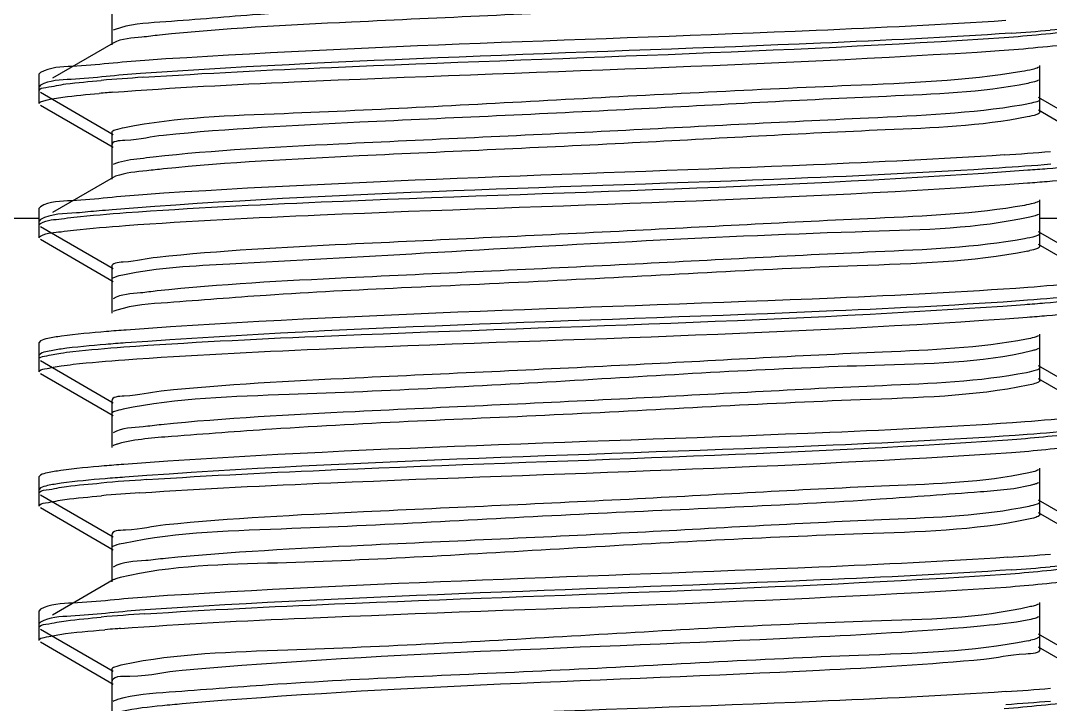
# Model space of a CAD drawing. Extents: x -427546 to -314919, y 698702 to 968782.
# Drawn here: x -414913.5 to -414799.3, y 912711.1 to 912786.9 of the extents above; entities that cross this region are included whole.
import ezdxf

# ---------------------------------------------------------------- set-up
doc = ezdxf.new("R2010")
doc.units = 0
doc.header["$LTSCALE"] = 1000
doc.header["$MEASUREMENT"] = 0
doc.layers.get('0').update_dxf_attribs({"linetype": 'CONTINUOUS'})

msp = doc.modelspace()

# ---------------------------------------------------------------- linework, layer by layer
at = {"linetype": 'CONTINUOUS'}
for p, q in [((-414903.41, 912789.39), (-414903.41, 912785.67)), ((-414903.41, 912787.96), (-414903.41, 912784.24)), ((-414903.04, 912785.95), (-414903.25, 912785.86)), ((-414903.25, 912784.43), (-414909.97, 912780.54)), ((-414800.46, 912778.23), (-414800.46, 912781.95)), ((-414911.32, 912781.18), (-414911.46, 912781.02)), ((-414911.46, 912779.16), (-414911.46, 912781.02)), ((-414911.46, 912779.16), (-414911.46, 912781.02)), ((-414800.46, 912776.8), (-414800.46, 912780.52)), ((-414911.32, 912779.76), (-414911.46, 912779.59)), ((-414911.46, 912777.73), (-414911.46, 912779.59)), ((-414911.46, 912777.73), (-414911.46, 912779.59)), ((-414911.32, 912778.99), (-414903.25, 912774.32)), ((-414792.54, 912773.74), (-414800.62, 912778.41)), ((-414911.32, 912777.57), (-414903.25, 912772.89)), ((-414792.54, 912772.31), (-414800.62, 912776.99)), ((-414903.41, 912774.51), (-414903.41, 912770.78)), ((-414903.41, 912773.08), (-414903.41, 912769.36)), ((-414903, 912771.08), (-414903.25, 912770.97)), ((-414903.25, 912769.55), (-414909.97, 912765.66)), ((-414902.98, 912769.67), (-414903.25, 912769.55)), ((-414800.46, 912763.34), (-414800.46, 912767.06)), ((-414911.32, 912766.3), (-414911.46, 912766.13)), ((-414911.46, 912764.27), (-414911.46, 912766.13)), ((-414911.46, 912764.27), (-414911.46, 912766.13)), ((-414800.46, 912761.92), (-414800.46, 912765.64)), ((-414911.46, 912764.98), (-415004.48, 912764.98)), ((-414911.32, 912764.87), (-414911.46, 912764.71)), ((-414911.46, 912762.85), (-414911.46, 912764.71)), ((-414911.46, 912762.85), (-414911.46, 912764.71)), ((-414699.38, 912764.98), (-414800.46, 912764.98)), ((-414911.32, 912764.11), (-414903.25, 912759.43)), ((-414792.54, 912758.85), (-414800.62, 912763.53)), ((-414911.32, 912762.69), (-414903.25, 912758.01)), ((-414792.54, 912757.43), (-414800.62, 912762.11)), ((-414903.41, 912759.62), (-414903.41, 912755.9)), ((-414903.41, 912758.2), (-414903.41, 912754.48)), ((-414800.46, 912748.46), (-414800.46, 912752.18)), ((-414911.32, 912751.41), (-414911.46, 912751.25)), ((-414911.46, 912749.39), (-414911.46, 912751.25)), ((-414911.46, 912749.39), (-414911.46, 912751.25)), ((-414800.46, 912747.04), (-414800.46, 912750.76)), ((-414911.32, 912749.99), (-414911.46, 912749.83)), ((-414911.46, 912747.97), (-414911.46, 912749.83)), ((-414911.46, 912747.97), (-414911.46, 912749.83)), ((-414911.32, 912749.23), (-414903.25, 912744.55)), ((-414792.54, 912743.97), (-414800.62, 912748.65)), ((-414911.32, 912747.8), (-414903.25, 912743.13)), ((-414792.54, 912742.55), (-414800.62, 912747.22)), ((-414801.36, 912746.59), (-414801.75, 912746.5)), ((-414903.41, 912744.74), (-414903.41, 912741.02)), ((-414903.41, 912743.31), (-414903.41, 912739.59)), ((-414800.46, 912733.58), (-414800.46, 912737.3)), ((-414911.32, 912736.53), (-414911.46, 912736.37)), ((-414911.46, 912734.51), (-414911.46, 912736.37)), ((-414911.46, 912734.51), (-414911.46, 912736.37)), ((-414800.46, 912732.15), (-414800.46, 912735.87)), ((-414911.32, 912735.11), (-414911.46, 912734.94)), ((-414911.46, 912733.08), (-414911.46, 912734.94)), ((-414911.46, 912733.08), (-414911.46, 912734.94)), ((-414911.32, 912734.34), (-414903.25, 912729.67)), ((-414792.54, 912729.09), (-414800.62, 912733.77)), ((-414911.32, 912732.92), (-414903.25, 912728.24)), ((-414792.54, 912727.66), (-414800.62, 912732.34)), ((-414801.18, 912731.75), (-414801.71, 912731.63)), ((-414903.41, 912729.86), (-414903.41, 912726.14)), ((-414903.41, 912728.43), (-414903.41, 912724.71)), ((-414903.25, 912724.9), (-414909.97, 912721.01)), ((-414800.46, 912718.69), (-414800.46, 912722.41)), ((-414911.32, 912721.65), (-414911.46, 912721.48)), ((-414911.46, 912719.62), (-414911.46, 912721.48)), ((-414911.46, 912719.62), (-414911.46, 912721.48)), ((-414800.46, 912717.27), (-414800.46, 912720.99)), ((-414911.32, 912720.22), (-414911.46, 912720.06)), ((-414911.46, 912718.2), (-414911.46, 912720.06)), ((-414911.46, 912718.2), (-414911.46, 912720.06)), ((-414911.32, 912719.46), (-414903.25, 912714.78)), ((-414792.54, 912714.21), (-414800.62, 912718.88)), ((-414911.32, 912718.04), (-414903.25, 912713.36)), ((-414792.54, 912712.78), (-414800.62, 912717.46)), ((-414903.41, 912714.97), (-414903.41, 912711.25)), ((-414903.41, 912713.55), (-414903.41, 912709.83))]:
    msp.add_line(p, q, dxfattribs=at)
for centre, radius, start, end in [((-414820.75, 913041.01), 256.03, 273.8318, 274.8033), ((-414882.72, 912520.19), 261.03, 93.7819, 94.8008), ((-414889.28, 912599.31), 180.23, 94.6548, 94.9427), ((-414886.62, 912566.79), 212.85, 94.4875, 94.6577), ((-414821.78, 913040.52), 269.04, 273.7005, 274.7995), ((-414888.4, 912575.9), 190.64, 94.5049, 94.936), ((-414804.24, 912773.47), 12.34, 281.4586, 282.5217), ((-414882.19, 912468.82), 267.77, 93.7138, 94.7991), ((-414883.19, 912480.07), 255.07, 93.8416, 94.804), ((-414821.27, 912989.44), 262.59, 273.7655, 274.8009), ((-414820.69, 912980.73), 255.27, 273.8398, 274.8035), ((-414882.44, 912457.18), 264.53, 93.7464, 94.7999), ((-414886.64, 912507.94), 212.17, 94.4273, 94.7392), ((-414883.8, 912471.47), 248.75, 94.2964, 94.4317), ((-414804.07, 912729.42), 11.49, 281.5273, 283.0317), ((-414821.52, 912977.81), 265.85, 273.7325, 274.8002), ((-414821.52, 912976.32), 265.78, 273.7327, 274.7996)]:
    msp.add_arc(centre, radius, start, end, dxfattribs=at)
for points, knots in [([(-414802.75, 912792.4), (-414809.53, 912791.34), (-414827.55, 912790.67), (-414851.09, 912789.42), (-414872.59, 912788.41), (-414886.46, 912787.76), (-414896.26, 912786.83), (-414901.47, 912786.55), (-414903.04, 912785.95)], [0, 0, 0, 0, 0.204799, 0.536352, 0.704101, 0.847377, 0.949834, 1, 1, 1, 1]), ([(-414802.04, 912791.1), (-414807.37, 912790.1), (-414822.3, 912789.54), (-414847.19, 912788.11), (-414873.84, 912786.94), (-414891.04, 912786.06), (-414898.12, 912785.33)], [0, 0, 0, 0, 0.169059, 0.463606, 0.77817, 1, 1, 1, 1]), ([(-414804.22, 912786.94), (-414811.24, 912786.47), (-414843.08, 912784.95), (-414874.95, 912784.18), (-414899.74, 912782.53)], [0, 0, 0, 0, 0.220558, 1, 1, 1, 1]), ([(-414804.41, 912785.07), (-414801.66, 912785.25), (-414797.81, 912785.78), (-414793.61, 912785.82), (-414792.54, 912786.43)], [0, 0, 0, 0, 0.69148, 1, 1, 1, 1]), ([(-414898.12, 912785.33), (-414898.76, 912785.26), (-414900.46, 912785.01), (-414902.31, 912784.98), (-414903.25, 912784.43)], [0, 0, 0, 0, 0.374179, 1, 1, 1, 1]), ([(-414803.64, 912785.55), (-414810.69, 912785.07), (-414842.88, 912783.52), (-414875.11, 912782.78), (-414900.22, 912781.07)], [0, 0, 0, 0, 0.219186, 1, 1, 1, 1]), ([(-414899.94, 912780.65), (-414892.97, 912781.12), (-414861.13, 912782.65), (-414829.25, 912783.43), (-414804.41, 912785.07)], [0, 0, 0, 0, 0.219018, 1, 1, 1, 1]), ([(-414804.97, 912783.61), (-414802.09, 912783.79), (-414798.06, 912784.35), (-414793.66, 912784.37), (-414792.54, 912785.01)], [0, 0, 0, 0, 0.692236, 1, 1, 1, 1]), ([(-414899.74, 912782.53), (-414902.42, 912782.35), (-414906.18, 912781.83), (-414910.28, 912781.78), (-414911.32, 912781.18)], [0, 0, 0, 0, 0.691063, 1, 1, 1, 1]), ([(-414903.27, 912778.99), (-414896.58, 912779.51), (-414863.81, 912781.14), (-414831.01, 912781.92), (-414804.97, 912783.61)], [0, 0, 0, 0, 0.204514, 1, 1, 1, 1]), ([(-414800.62, 912781.76), (-414800.82, 912781.64), (-414801.45, 912781.47), (-414802.06, 912781.35), (-414802.46, 912781.28)], [0, 0, 0, 0, 0.371353, 1, 1, 1, 1]), ([(-414900.22, 912781.07), (-414902.79, 912780.9), (-414906.39, 912780.4), (-414910.32, 912780.33), (-414911.32, 912779.76)], [0, 0, 0, 0, 0.690332, 1, 1, 1, 1]), ([(-414802.46, 912781.28), (-414808.72, 912780.24), (-414825.67, 912779.6), (-414852.93, 912778.21), (-414879.75, 912776.69), (-414896.17, 912776.21), (-414901.99, 912775.06)], [0, 0, 0, 0, 0.190819, 0.5086, 0.821571, 1, 1, 1, 1]), ([(-414800.62, 912780.33), (-414800.76, 912780.25), (-414801.15, 912780.12), (-414801.55, 912780.03), (-414801.79, 912779.98)], [0, 0, 0, 0, 0.390278, 1, 1, 1, 1]), ([(-414911.46, 912779.16), (-414911.46, 912779.43), (-414909.99, 912779.61), (-414909.24, 912779.81), (-414908.5, 912779.91)], [0, 0, 0, 0, 0.27103, 1, 1, 1, 1]), ([(-414801.79, 912779.98), (-414806.94, 912778.94), (-414821.63, 912778.45), (-414846.28, 912776.98), (-414873.04, 912775.83), (-414890.42, 912774.94), (-414897.65, 912774.21)], [0, 0, 0, 0, 0.163938, 0.456535, 0.773032, 1, 1, 1, 1]), ([(-414911.46, 912777.73), (-414911.46, 912777.9), (-414910.67, 912778.12), (-414910.2, 912778.23), (-414909.78, 912778.3)], [0, 0, 0, 0, 0.282056, 1, 1, 1, 1]), ([(-414909.78, 912778.3), (-414909.46, 912778.35), (-414907.81, 912778.59), (-414906.15, 912778.75), (-414904.8, 912778.86)], [0, 0, 0, 0, 0.190856, 1, 1, 1, 1]), ([(-414800.46, 912778.23), (-414800.46, 912778.02), (-414801.4, 912777.78), (-414801.95, 912777.65), (-414802.46, 912777.56)], [0, 0, 0, 0, 0.282326, 1, 1, 1, 1]), ([(-414802.46, 912777.56), (-414808.08, 912776.63), (-414823.38, 912775.98), (-414848.61, 912774.61), (-414875.07, 912773.41), (-414891.96, 912772.56), (-414898.8, 912771.79)], [0, 0, 0, 0, 0.176994, 0.474556, 0.786113, 1, 1, 1, 1]), ([(-414801.85, 912776.25), (-414807.03, 912775.22), (-414821.74, 912774.72), (-414846.39, 912773.25), (-414873.1, 912772.1), (-414890.44, 912771.21), (-414897.65, 912770.49)], [0, 0, 0, 0, 0.164905, 0.457517, 0.773479, 1, 1, 1, 1]), ([(-414800.46, 912776.8), (-414800.46, 912776.65), (-414801.09, 912776.41), (-414801.5, 912776.32), (-414801.85, 912776.25)], [0, 0, 0, 0, 0.292289, 1, 1, 1, 1]), ([(-414901.99, 912775.06), (-414902.35, 912774.99), (-414902.76, 912774.9), (-414903.41, 912774.66), (-414903.41, 912774.51)], [0, 0, 0, 0, 0.708966, 1, 1, 1, 1]), ([(-414897.65, 912774.21), (-414899.09, 912774.07), (-414900.44, 912773.63), (-414903.41, 912773.6), (-414903.41, 912773.08)], [0, 0, 0, 0, 0.733597, 1, 1, 1, 1]), ([(-414898.8, 912771.79), (-414899.29, 912771.74), (-414900.7, 912771.56), (-414902.13, 912771.4), (-414903, 912771.08)], [0, 0, 0, 0, 0.346189, 1, 1, 1, 1]), ([(-414804.41, 912772.04), (-414811.46, 912771.58), (-414843.3, 912770.05), (-414875.18, 912769.3), (-414899.94, 912767.63)], [0, 0, 0, 0, 0.221566, 1, 1, 1, 1]), ([(-414804.97, 912770.58), (-414812.51, 912770.09), (-414845.31, 912768.53), (-414878.17, 912767.95), (-414903.37, 912765.96)], [0, 0, 0, 0, 0.230084, 1, 1, 1, 1]), ([(-414897.65, 912770.49), (-414898.27, 912770.43), (-414900.05, 912770.21), (-414901.87, 912770.06), (-414902.98, 912769.67)], [0, 0, 0, 0, 0.349753, 1, 1, 1, 1]), ([(-414901.79, 912765.64), (-414894.6, 912766.17), (-414861.26, 912767.79), (-414827.88, 912768.44), (-414801.8, 912770.37)], [0, 0, 0, 0, 0.216266, 1, 1, 1, 1]), ([(-414801.8, 912770.37), (-414801.08, 912770.42), (-414798.74, 912770.6), (-414796.41, 912770.81), (-414794.8, 912771.04)], [0, 0, 0, 0, 0.307531, 1, 1, 1, 1]), ([(-414901.87, 912764.21), (-414894.69, 912764.74), (-414861.33, 912766.36), (-414827.94, 912767.02), (-414801.83, 912768.94)], [0, 0, 0, 0, 0.215878, 1, 1, 1, 1]), ([(-414801.83, 912768.94), (-414801.11, 912768.99), (-414798.76, 912769.18), (-414796.42, 912769.39), (-414794.8, 912769.61)], [0, 0, 0, 0, 0.307522, 1, 1, 1, 1]), ([(-414899.94, 912767.63), (-414902.57, 912767.45), (-414906.27, 912766.94), (-414910.3, 912766.89), (-414911.32, 912766.3)], [0, 0, 0, 0, 0.690751, 1, 1, 1, 1]), ([(-414800.62, 912766.88), (-414800.8, 912766.77), (-414801.32, 912766.62), (-414801.85, 912766.51), (-414802.18, 912766.45)], [0, 0, 0, 0, 0.37809, 1, 1, 1, 1]), ([(-414904.8, 912765.84), (-414905.64, 912765.77), (-414907.79, 912765.48), (-414910.15, 912765.55), (-414911.32, 912764.87)], [0, 0, 0, 0, 0.38257, 1, 1, 1, 1]), ([(-414908.99, 912764.96), (-414908.53, 912765.02), (-414906.14, 912765.31), (-414903.74, 912765.5), (-414901.79, 912765.64)], [0, 0, 0, 0, 0.19158, 1, 1, 1, 1]), ([(-414802.18, 912766.45), (-414807.62, 912765.47), (-414822.69, 912764.88), (-414847.7, 912763.48), (-414874.28, 912762.29), (-414891.37, 912761.42), (-414898.37, 912760.68)], [0, 0, 0, 0, 0.171902, 0.467529, 0.781017, 1, 1, 1, 1]), ([(-414800.62, 912765.45), (-414800.74, 912765.38), (-414801.05, 912765.27), (-414801.37, 912765.19), (-414801.57, 912765.15)], [0, 0, 0, 0, 0.399432, 1, 1, 1, 1]), ([(-414911.46, 912764.27), (-414911.46, 912764.35), (-414910.58, 912764.91), (-414909.77, 912764.85), (-414908.99, 912764.96)], [0, 0, 0, 0, 0.088842, 1, 1, 1, 1]), ([(-414801.57, 912765.15), (-414807.39, 912763.85), (-414830, 912763.37), (-414859.51, 912761.67), (-414887.07, 912760.06), (-414898.28, 912759.54), (-414902.16, 912758.72)], [0, 0, 0, 0, 0.17752, 0.667782, 0.88196, 1, 1, 1, 1]), ([(-414911.46, 912762.85), (-414911.46, 912762.93), (-414910.59, 912763.48), (-414909.79, 912763.42), (-414909.01, 912763.53)], [0, 0, 0, 0, 0.089015, 1, 1, 1, 1]), ([(-414909.01, 912763.53), (-414908.55, 912763.6), (-414906.18, 912763.88), (-414903.8, 912764.07), (-414901.87, 912764.21)], [0, 0, 0, 0, 0.191545, 1, 1, 1, 1]), ([(-414800.46, 912763.34), (-414800.46, 912763.17), (-414801.26, 912762.92), (-414801.75, 912762.81), (-414802.18, 912762.73)], [0, 0, 0, 0, 0.286129, 1, 1, 1, 1]), ([(-414802.18, 912762.73), (-414807.62, 912761.75), (-414822.69, 912761.16), (-414847.7, 912759.76), (-414874.28, 912758.57), (-414891.37, 912757.7), (-414898.37, 912756.96)], [0, 0, 0, 0, 0.171902, 0.467529, 0.781017, 1, 1, 1, 1]), ([(-414801.79, 912761.38), (-414808, 912760.12), (-414825.53, 912759.72), (-414848.63, 912758.31), (-414870.49, 912757.33), (-414884.94, 912756.63), (-414895.42, 912755.76), (-414901.03, 912755.39), (-414902.83, 912754.83)], [0, 0, 0, 0, 0.187537, 0.516126, 0.6871, 0.835564, 0.944057, 1, 1, 1, 1]), ([(-414800.46, 912761.92), (-414800.46, 912761.79), (-414800.94, 912761.57), (-414801.29, 912761.49), (-414801.57, 912761.43)], [0, 0, 0, 0, 0.300005, 1, 1, 1, 1]), ([(-414898.37, 912760.68), (-414899.63, 912760.54), (-414900.83, 912760.17), (-414903.41, 912760.08), (-414903.41, 912759.62)], [0, 0, 0, 0, 0.733399, 1, 1, 1, 1]), ([(-414902.16, 912758.72), (-414902.48, 912758.65), (-414902.85, 912758.57), (-414903.41, 912758.33), (-414903.41, 912758.2)], [0, 0, 0, 0, 0.704879, 1, 1, 1, 1]), ([(-414794.8, 912758.02), (-414795.24, 912757.95), (-414797.57, 912757.67), (-414799.91, 912757.48), (-414801.8, 912757.34)], [0, 0, 0, 0, 0.191299, 1, 1, 1, 1]), ([(-414898.37, 912756.96), (-414898.98, 912756.89), (-414900.6, 912756.65), (-414902.35, 912756.61), (-414903.25, 912756.09)], [0, 0, 0, 0, 0.373077, 1, 1, 1, 1]), ([(-414801.8, 912757.34), (-414808.94, 912756.82), (-414842.28, 912755.19), (-414875.66, 912754.52), (-414901.79, 912752.62)], [0, 0, 0, 0, 0.214619, 1, 1, 1, 1]), ([(-414794.8, 912756.59), (-414795.25, 912756.53), (-414797.58, 912756.24), (-414799.93, 912756.06), (-414801.83, 912755.92)], [0, 0, 0, 0, 0.191309, 1, 1, 1, 1]), ([(-414902.08, 912750.74), (-414894.95, 912751.26), (-414861.63, 912752.89), (-414828.26, 912753.56), (-414802.13, 912755.46)], [0, 0, 0, 0, 0.214433, 1, 1, 1, 1]), ([(-414801.83, 912755.92), (-414808.98, 912755.39), (-414842.33, 912753.76), (-414875.73, 912753.1), (-414901.87, 912751.19)], [0, 0, 0, 0, 0.214875, 1, 1, 1, 1]), ([(-414802.13, 912755.46), (-414801.39, 912755.51), (-414798.97, 912755.7), (-414796.55, 912755.91), (-414794.89, 912756.14)], [0, 0, 0, 0, 0.307277, 1, 1, 1, 1]), ([(-414902.83, 912754.83), (-414902.91, 912754.81), (-414903.05, 912754.76), (-414903.19, 912754.7), (-414903.24, 912754.67)], [0, 0, 0, 0, 0.565784, 1, 1, 1, 1]), ([(-414901.95, 912749.32), (-414894.78, 912749.85), (-414861.41, 912751.48), (-414827.99, 912752.13), (-414801.86, 912754.05)], [0, 0, 0, 0, 0.215487, 1, 1, 1, 1]), ([(-414801.86, 912754.05), (-414801.13, 912754.11), (-414798.78, 912754.29), (-414796.43, 912754.5), (-414794.81, 912754.73)], [0, 0, 0, 0, 0.307507, 1, 1, 1, 1]), ([(-414908.99, 912751.94), (-414909.5, 912751.87), (-414910.28, 912751.73), (-414911.08, 912751.56), (-414911.32, 912751.41)], [0, 0, 0, 0, 0.644191, 1, 1, 1, 1]), ([(-414901.79, 912752.62), (-414902.53, 912752.57), (-414904.93, 912752.38), (-414907.33, 912752.17), (-414908.99, 912751.94)], [0, 0, 0, 0, 0.307204, 1, 1, 1, 1]), ([(-414800.62, 912751.99), (-414800.77, 912751.9), (-414801.21, 912751.76), (-414801.65, 912751.67), (-414801.93, 912751.61)], [0, 0, 0, 0, 0.385626, 1, 1, 1, 1]), ([(-414909.07, 912750.06), (-414908.63, 912750.13), (-414906.3, 912750.41), (-414903.97, 912750.6), (-414902.08, 912750.74)], [0, 0, 0, 0, 0.191269, 1, 1, 1, 1]), ([(-414901.87, 912751.19), (-414902.61, 912751.14), (-414904.99, 912750.95), (-414907.37, 912750.74), (-414909.01, 912750.51)], [0, 0, 0, 0, 0.307253, 1, 1, 1, 1]), ([(-414801.93, 912751.61), (-414807.18, 912750.59), (-414822, 912750.07), (-414846.79, 912748.62), (-414873.48, 912747.46), (-414890.76, 912746.58), (-414897.91, 912745.84)], [0, 0, 0, 0, 0.166793, 0.460477, 0.775901, 1, 1, 1, 1]), ([(-414800.62, 912750.57), (-414800.71, 912750.51), (-414800.96, 912750.42), (-414801.21, 912750.35), (-414801.36, 912750.31)], [0, 0, 0, 0, 0.409846, 1, 1, 1, 1]), ([(-414911.46, 912749.39), (-414911.46, 912749.62), (-414910.29, 912749.82), (-414909.67, 912749.98), (-414909.07, 912750.06)], [0, 0, 0, 0, 0.274668, 1, 1, 1, 1]), ([(-414909.01, 912750.51), (-414909.51, 912750.44), (-414910.29, 912750.3), (-414911.08, 912750.13), (-414911.32, 912749.99)], [0, 0, 0, 0, 0.643834, 1, 1, 1, 1]), ([(-414801.36, 912750.31), (-414807.03, 912748.92), (-414823.81, 912748.75), (-414851.18, 912747.02), (-414878.94, 912745.5), (-414896.12, 912745.1), (-414902.15, 912743.84)], [0, 0, 0, 0, 0.173176, 0.493211, 0.817077, 1, 1, 1, 1]), ([(-414911.46, 912747.97), (-414911.46, 912748.2), (-414910.27, 912748.4), (-414909.64, 912748.56), (-414909.03, 912748.64)], [0, 0, 0, 0, 0.274365, 1, 1, 1, 1]), ([(-414909.03, 912748.64), (-414908.58, 912748.71), (-414906.23, 912749), (-414903.87, 912749.18), (-414901.95, 912749.32)], [0, 0, 0, 0, 0.191422, 1, 1, 1, 1]), ([(-414800.46, 912748.46), (-414800.46, 912748.3), (-414801.13, 912748.06), (-414801.55, 912747.96), (-414801.93, 912747.89)], [0, 0, 0, 0, 0.290766, 1, 1, 1, 1]), ([(-414801.93, 912747.89), (-414807.18, 912746.87), (-414822, 912746.35), (-414846.79, 912744.9), (-414873.48, 912743.74), (-414890.76, 912742.85), (-414897.91, 912742.12)], [0, 0, 0, 0, 0.166793, 0.460477, 0.775901, 1, 1, 1, 1]), ([(-414801.75, 912746.5), (-414807.85, 912745.24), (-414825.2, 912744.86), (-414853.09, 912743.11), (-414878.63, 912742.21), (-414895.02, 912740.93), (-414900.75, 912740.52), (-414902.67, 912740)], [0, 0, 0, 0, 0.184985, 0.511081, 0.830893, 0.941203, 1, 1, 1, 1]), ([(-414800.46, 912747.04), (-414800.46, 912746.93), (-414800.84, 912746.72), (-414801.13, 912746.65), (-414801.36, 912746.59)], [0, 0, 0, 0, 0.307791, 1, 1, 1, 1]), ([(-414897.91, 912745.84), (-414899.28, 912745.7), (-414900.58, 912745.29), (-414903.41, 912745.24), (-414903.41, 912744.74)], [0, 0, 0, 0, 0.734217, 1, 1, 1, 1]), ([(-414902.15, 912743.84), (-414902.47, 912743.77), (-414902.85, 912743.69), (-414903.41, 912743.45), (-414903.41, 912743.31)], [0, 0, 0, 0, 0.705094, 1, 1, 1, 1]), ([(-414794.89, 912743.12), (-414795.35, 912743.06), (-414797.76, 912742.77), (-414800.17, 912742.58), (-414802.13, 912742.44)], [0, 0, 0, 0, 0.191493, 1, 1, 1, 1]), ([(-414897.91, 912742.12), (-414898.58, 912742.05), (-414900.35, 912741.8), (-414902.27, 912741.77), (-414903.25, 912741.21)], [0, 0, 0, 0, 0.375015, 1, 1, 1, 1]), ([(-414802.13, 912742.44), (-414809.33, 912741.91), (-414842.65, 912740.29), (-414876.02, 912739.64), (-414902.08, 912737.72)], [0, 0, 0, 0, 0.21655, 1, 1, 1, 1]), ([(-414804.02, 912740.44), (-414801.36, 912740.62), (-414797.64, 912741.14), (-414793.58, 912741.19), (-414792.54, 912741.79)], [0, 0, 0, 0, 0.690888, 1, 1, 1, 1]), ([(-414794.81, 912741.71), (-414795.26, 912741.64), (-414797.6, 912741.36), (-414799.95, 912741.17), (-414801.86, 912741.03)], [0, 0, 0, 0, 0.191315, 1, 1, 1, 1]), ([(-414801.86, 912741.03), (-414809.02, 912740.5), (-414842.39, 912738.88), (-414875.81, 912738.22), (-414901.95, 912736.3)], [0, 0, 0, 0, 0.215154, 1, 1, 1, 1]), ([(-414899.53, 912736.03), (-414892.5, 912736.5), (-414860.66, 912738.02), (-414828.79, 912738.78), (-414804.02, 912740.44)], [0, 0, 0, 0, 0.221116, 1, 1, 1, 1]), ([(-414803.59, 912739.05), (-414801.04, 912739.22), (-414797.45, 912739.72), (-414793.54, 912739.79), (-414792.54, 912740.36)], [0, 0, 0, 0, 0.690218, 1, 1, 1, 1]), ([(-414902.67, 912740), (-414902.78, 912739.97), (-414902.98, 912739.91), (-414903.17, 912739.83), (-414903.24, 912739.78)], [0, 0, 0, 0, 0.579307, 1, 1, 1, 1]), ([(-414900.28, 912734.56), (-414893.23, 912735.04), (-414861, 912736.59), (-414828.73, 912737.33), (-414803.59, 912739.05)], [0, 0, 0, 0, 0.219072, 1, 1, 1, 1]), ([(-414909.07, 912737.04), (-414909.56, 912736.97), (-414910.31, 912736.84), (-414911.08, 912736.67), (-414911.32, 912736.53)], [0, 0, 0, 0, 0.642717, 1, 1, 1, 1]), ([(-414902.08, 912737.72), (-414902.8, 912737.66), (-414905.13, 912737.48), (-414907.47, 912737.27), (-414909.07, 912737.04)], [0, 0, 0, 0, 0.307563, 1, 1, 1, 1]), ([(-414800.62, 912737.11), (-414800.75, 912737.04), (-414801.11, 912736.91), (-414801.47, 912736.82), (-414801.69, 912736.78)], [0, 0, 0, 0, 0.394192, 1, 1, 1, 1]), ([(-414901.95, 912736.3), (-414902.68, 912736.25), (-414905.04, 912736.06), (-414907.41, 912735.85), (-414909.03, 912735.62)], [0, 0, 0, 0, 0.30739, 1, 1, 1, 1]), ([(-414801.69, 912736.78), (-414806.75, 912735.71), (-414821.34, 912735.26), (-414845.88, 912733.76), (-414872.68, 912732.62), (-414890.14, 912731.73), (-414897.44, 912731.01)], [0, 0, 0, 0, 0.161662, 0.453393, 0.770761, 1, 1, 1, 1]), ([(-414800.62, 912735.68), (-414800.69, 912735.64), (-414800.88, 912735.56), (-414801.07, 912735.51), (-414801.18, 912735.48)], [0, 0, 0, 0, 0.421757, 1, 1, 1, 1]), ([(-414911.46, 912734.51), (-414911.46, 912734.79), (-414909.94, 912734.96), (-414909.18, 912735.17), (-414908.42, 912735.27)], [0, 0, 0, 0, 0.270591, 1, 1, 1, 1]), ([(-414909.03, 912735.62), (-414909.53, 912735.55), (-414910.3, 912735.42), (-414911.08, 912735.25), (-414911.32, 912735.11)], [0, 0, 0, 0, 0.643387, 1, 1, 1, 1]), ([(-414801.18, 912735.48), (-414803.08, 912734.95), (-414808.81, 912734.54), (-414825.18, 912733.26), (-414850.73, 912732.36), (-414878.63, 912730.6), (-414896, 912730.23), (-414902.11, 912728.96)], [0, 0, 0, 0, 0.058552, 0.168707, 0.488491, 0.814803, 1, 1, 1, 1]), ([(-414911.46, 912733.08), (-414911.46, 912733.35), (-414910.05, 912733.53), (-414909.33, 912733.73), (-414908.61, 912733.82)], [0, 0, 0, 0, 0.271621, 1, 1, 1, 1]), ([(-414800.46, 912733.58), (-414800.46, 912733.44), (-414801, 912733.21), (-414801.38, 912733.12), (-414801.69, 912733.06)], [0, 0, 0, 0, 0.296339, 1, 1, 1, 1]), ([(-414801.69, 912733.06), (-414806.75, 912731.99), (-414821.34, 912731.54), (-414845.88, 912730.04), (-414872.68, 912728.9), (-414890.14, 912728.01), (-414897.44, 912727.29)], [0, 0, 0, 0, 0.161662, 0.453393, 0.770761, 1, 1, 1, 1]), ([(-414801.71, 912731.63), (-414807.74, 912730.37), (-414824.89, 912729.97), (-414852.64, 912728.44), (-414880.01, 912726.73), (-414896.81, 912726.54), (-414902.48, 912725.16)], [0, 0, 0, 0, 0.182739, 0.506392, 0.826439, 1, 1, 1, 1]), ([(-414800.46, 912732.15), (-414800.46, 912732.06), (-414800.75, 912731.87), (-414801, 912731.81), (-414801.18, 912731.75)], [0, 0, 0, 0, 0.317499, 1, 1, 1, 1]), ([(-414897.44, 912731.01), (-414898.93, 912730.86), (-414900.32, 912730.4), (-414903.41, 912730.4), (-414903.41, 912729.86)], [0, 0, 0, 0, 0.73489, 1, 1, 1, 1]), ([(-414902.11, 912728.96), (-414902.44, 912728.9), (-414902.83, 912728.81), (-414903.41, 912728.57), (-414903.41, 912728.43)], [0, 0, 0, 0, 0.705716, 1, 1, 1, 1]), ([(-414897.44, 912727.29), (-414898.17, 912727.22), (-414900.09, 912726.94), (-414902.19, 912726.94), (-414903.24, 912726.32)], [0, 0, 0, 0, 0.376776, 1, 1, 1, 1]), ([(-414804.02, 912727.42), (-414811, 912726.95), (-414842.84, 912725.42), (-414874.71, 912724.65), (-414899.53, 912723.01)], [0, 0, 0, 0, 0.219496, 1, 1, 1, 1]), ([(-414804.22, 912725.55), (-414801.51, 912725.73), (-414797.73, 912726.25), (-414793.59, 912726.3), (-414792.54, 912726.9)], [0, 0, 0, 0, 0.691188, 1, 1, 1, 1]), ([(-414803.59, 912726.03), (-414810.65, 912725.54), (-414842.88, 912723.99), (-414875.14, 912723.25), (-414900.28, 912721.54)], [0, 0, 0, 0, 0.219115, 1, 1, 1, 1]), ([(-414899.73, 912721.14), (-414892.73, 912721.6), (-414860.89, 912723.13), (-414829.02, 912723.9), (-414804.22, 912725.55)], [0, 0, 0, 0, 0.220088, 1, 1, 1, 1]), ([(-414804.21, 912724.12), (-414801.51, 912724.3), (-414797.72, 912724.83), (-414793.59, 912724.88), (-414792.54, 912725.48)], [0, 0, 0, 0, 0.691187, 1, 1, 1, 1]), ([(-414902.48, 912725.16), (-414902.64, 912725.12), (-414902.9, 912725.05), (-414903.15, 912724.95), (-414903.24, 912724.9)], [0, 0, 0, 0, 0.591078, 1, 1, 1, 1]), ([(-414902.43, 912719.52), (-414895.59, 912720.04), (-414862.85, 912721.64), (-414830.07, 912722.4), (-414804.21, 912724.12)], [0, 0, 0, 0, 0.209378, 1, 1, 1, 1]), ([(-414899.53, 912723.01), (-414902.27, 912722.83), (-414906.09, 912722.3), (-414910.26, 912722.26), (-414911.32, 912721.65)], [0, 0, 0, 0, 0.691369, 1, 1, 1, 1]), ([(-414800.62, 912722.23), (-414800.73, 912722.17), (-414801.01, 912722.06), (-414801.3, 912721.98), (-414801.48, 912721.94)], [0, 0, 0, 0, 0.403878, 1, 1, 1, 1]), ([(-414900.28, 912721.54), (-414902.84, 912721.36), (-414906.42, 912720.87), (-414910.33, 912720.8), (-414911.32, 912720.22)], [0, 0, 0, 0, 0.690219, 1, 1, 1, 1]), ([(-414801.48, 912721.94), (-414807.23, 912720.61), (-414824.06, 912720.35), (-414851.46, 912718.69), (-414879.1, 912717.15), (-414896.17, 912716.75), (-414902.16, 912715.5)], [0, 0, 0, 0, 0.175623, 0.495702, 0.818204, 1, 1, 1, 1]), ([(-414911.46, 912719.62), (-414911.46, 912719.91), (-414909.96, 912720.08), (-414909.21, 912720.28), (-414908.45, 912720.38)], [0, 0, 0, 0, 0.270787, 1, 1, 1, 1]), ([(-414806.66, 912719.82), (-414812.72, 912719.23), (-414842.38, 912717.54), (-414872.09, 912716.91), (-414895.6, 912714.87)], [0, 0, 0, 0, 0.20523, 1, 1, 1, 1]), ([(-414801.02, 912720.64), (-414801.3, 912720.55), (-414803.16, 912720.15), (-414805.06, 912719.97), (-414806.66, 912719.82)], [0, 0, 0, 0, 0.153853, 1, 1, 1, 1]), ([(-414800.62, 912720.8), (-414800.67, 912720.77), (-414800.8, 912720.71), (-414800.94, 912720.66), (-414801.02, 912720.64)], [0, 0, 0, 0, 0.435445, 1, 1, 1, 1]), ([(-414911.46, 912718.2), (-414911.46, 912718.42), (-414910.34, 912718.63), (-414909.74, 912718.78), (-414909.16, 912718.86)], [0, 0, 0, 0, 0.275063, 1, 1, 1, 1]), ([(-414800.46, 912718.69), (-414800.46, 912718.58), (-414800.9, 912718.36), (-414801.22, 912718.28), (-414801.48, 912718.22)], [0, 0, 0, 0, 0.303248, 1, 1, 1, 1]), ([(-414801.77, 912718.16), (-414807.93, 912716.9), (-414825.39, 912716.51), (-414853.38, 912714.75), (-414878.95, 912713.87), (-414895.25, 912712.56), (-414900.91, 912712.17), (-414902.76, 912711.63)], [0, 0, 0, 0, 0.186373, 0.513855, 0.833476, 0.942785, 1, 1, 1, 1]), ([(-414800.46, 912717.27), (-414800.46, 912716.71), (-414803.66, 912716.72), (-414805.11, 912716.24), (-414806.66, 912716.09)], [0, 0, 0, 0, 0.264839, 1, 1, 1, 1]), ([(-414902.16, 912715.5), (-414902.48, 912715.43), (-414902.85, 912715.34), (-414903.41, 912715.11), (-414903.41, 912714.97)], [0, 0, 0, 0, 0.704918, 1, 1, 1, 1]), ([(-414806.66, 912716.09), (-414812.72, 912715.51), (-414842.38, 912713.82), (-414872.09, 912713.19), (-414895.6, 912711.15)], [0, 0, 0, 0, 0.20523, 1, 1, 1, 1]), ([(-414895.6, 912714.87), (-414897.54, 912714.7), (-414899.33, 912714.07), (-414903.41, 912714.25), (-414903.41, 912713.55)], [0, 0, 0, 0, 0.735758, 1, 1, 1, 1]), ([(-414804.22, 912712.52), (-414811.23, 912712.06), (-414843.07, 912710.53), (-414874.94, 912709.77), (-414899.73, 912708.11)], [0, 0, 0, 0, 0.220524, 1, 1, 1, 1]), ([(-414804.41, 912710.65), (-414801.66, 912710.83), (-414797.81, 912711.37), (-414793.61, 912711.41), (-414792.54, 912712.02)], [0, 0, 0, 0, 0.691471, 1, 1, 1, 1]), ([(-414902.76, 912711.63), (-414902.86, 912711.6), (-414903.02, 912711.55), (-414903.18, 912711.48), (-414903.24, 912711.44)], [0, 0, 0, 0, 0.572013, 1, 1, 1, 1]), ([(-414895.6, 912711.15), (-414896.33, 912711.09), (-414898.56, 912710.87), (-414900.8, 912710.65), (-414902.28, 912710.33)], [0, 0, 0, 0, 0.327573, 1, 1, 1, 1])]:
    msp.add_open_spline(points, degree=3, knots=knots, dxfattribs=at)
for points in [[(-414795.27, 912786.29), (-414796.61, 912786.12), (-414797.96, 912786), (-414799.31, 912785.88)], [(-414908.5, 912779.91), (-414907.19, 912780.07), (-414905.88, 912780.2), (-414904.57, 912780.31)], [(-414799.25, 912771), (-414801.16, 912770.84), (-414803.06, 912770.71), (-414804.97, 912770.58)], [(-414908.42, 912735.27), (-414907.14, 912735.43), (-414905.87, 912735.55), (-414904.59, 912735.66)], [(-414908.61, 912733.82), (-414907.26, 912733.99), (-414905.91, 912734.12), (-414904.55, 912734.24)], [(-414795.26, 912726.76), (-414796.61, 912726.59), (-414797.96, 912726.46), (-414799.31, 912726.35)], [(-414908.45, 912720.38), (-414907.17, 912720.54), (-414905.87, 912720.66), (-414904.58, 912720.77)], [(-414909.16, 912718.86), (-414907.51, 912719.1), (-414905.84, 912719.25), (-414904.17, 912719.38)]]:
    msp.add_open_spline(points, degree=3, dxfattribs=at)

doc.saveas('drawing.dxf')
